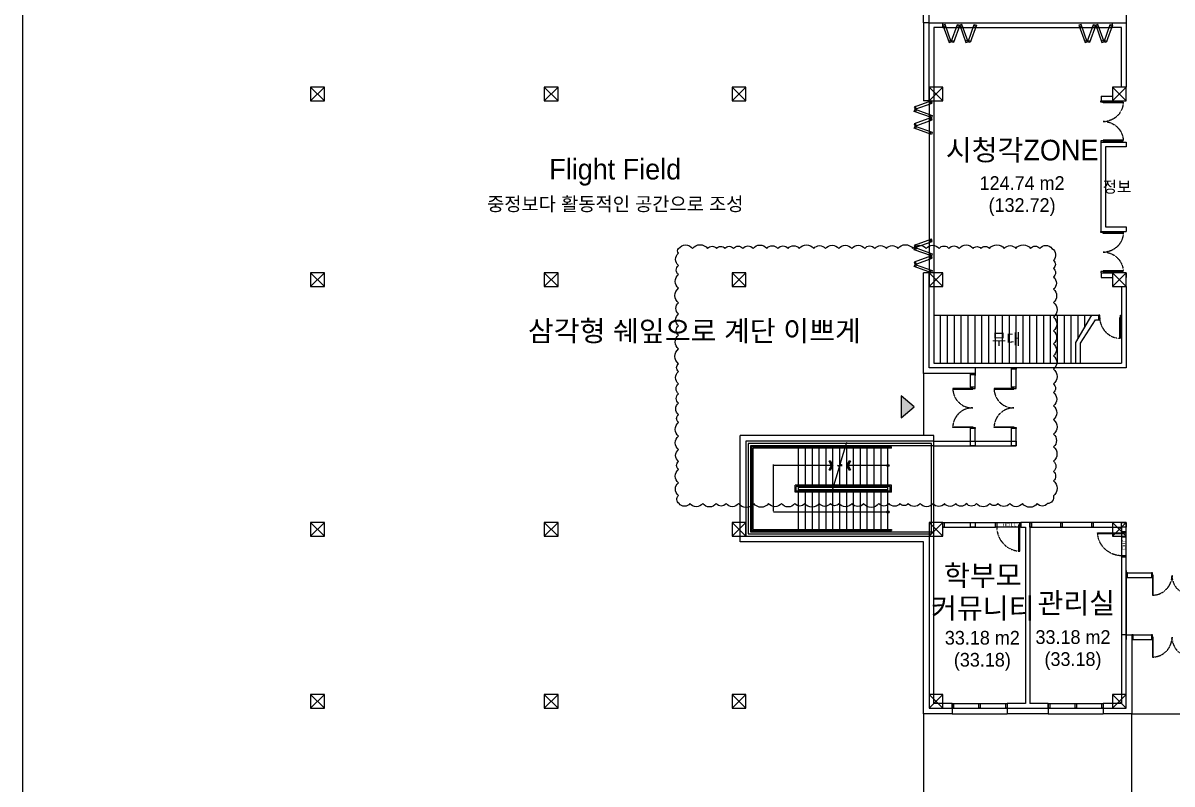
# Model space of a CAD drawing. Header units: millimetres. Extents: x 50157 to 283139, y 29188 to 187058.
# Drawn here: x 77837 to 127993, y 88576 to 121788 of the extents above; entities that cross this region are included whole.
import ezdxf
from ezdxf.enums import TextEntityAlignment as Align

# ---------------------------------------------------------------- set-up
doc = ezdxf.new("R2010")
doc.units = ezdxf.units.MM
doc.linetypes.add('D_HIDDEN', pattern=[0.35, 0.2, -0.15])
doc.linetypes.add('HID', pattern=[2.2, 1.5, -0.7])
doc.layers.get('Defpoints').update_dxf_attribs({"color": 163})
for name, color, linetype in [('A-DOOR', 4, 'Continuous'), ('A-EL2', 253, 'Continuous'), ('A-FIN', 6, 'Continuous'), ('A-FIN-GL', 5, 'Continuous'), ('A-FIN-ST', 4, 'Continuous'), ('A-HID2', 7, 'HID'), ('A-HR', 6, 'Continuous'), ('A-LEAD', 7, 'Continuous'), ('A-PARK', 253, 'Continuous'), ('A-RC', 2, 'Continuous'), ('A-STAIR', 4, 'Continuous'), ('A-WALL', 3, 'Continuous'), ('A-WND2', 253, 'Continuous'), ('AA-DWXM-DOOR', 4, 'Continuous'), ('AA-REV', 150, 'Continuous'), ('AA-XXXX-MARK', 7, 'Continuous'), ('G-TEXT1', 3, 'Continuous'), ('G-TEXT2', 7, 'Continuous'), ('H-G', 15, 'Continuous'), ('H-PAT 8', 8, 'Continuous'), ('SYMB-ENTER', 10, 'Continuous')]:
    doc.layers.add(name, color=color, linetype=linetype)
doc.layers.add('G-DEF1', color=163, linetype='Continuous', plot=False)
doc.styles.add('LIM_나눔바른고딕_L', font='NanumBarunGothic.ttf')
doc.styles.add('돋움_SEOP_건대특계관숙', font='gulim.ttc', dxfattribs={"width": 0.95})

# ---------------------------------------------------------------- blocks, each defined once
blk = doc.blocks.new('COL')
at = {"layer": 'A-RC'}
blk.add_lwpolyline([(-2370007, 768928), (-2369407, 768928), (-2369407, 769528), (-2370007, 769528)], close=True, dxfattribs=at)
at = {"layer": 'G-DEF1', "flags": 128}
for points in [[(-2370007, 769528), (-2369407, 768928)], [(-2370007, 768928), (-2369407, 769528)]]:
    blk.add_lwpolyline(points, dxfattribs=at)
blk = doc.blocks.new('AXIS-2')
for p in [(-297279.2, -6263.3), (-287079.2, -6263.3), (-278879.2, -6263.3), (-270279.2, -6263.3), (-262279.2, -6263.3), (-297279.2, -14363.3), (-287079.2, -14363.3), (-278879.2, -14363.3), (-270279.2, -14363.3), (-262279.2, -14363.3), (-297279.2, -25263.3), (-287079.2, -25263.3), (-278879.2, -25263.3), (-270279.2, -25263.3), (-262279.2, -25263.3), (-297279.2, -32763.3), (-287079.2, -32763.3), (-278879.2, -32763.3), (-270279.2, -32763.3), (-262279.2, -32763.3)]:
    blk.add_blockref('COL', p)
blk = doc.blocks.new('DOOR3')
at = {"color": 0, "linetype": 'ByBlock', "lineweight": -2}
for p, q in [((-1941164, -23266), (-1941114, -23266)), ((-1941164, -23466), (-1941164, -23266)), ((-1941114, -23466), (-1941164, -23466)), ((-1941114, -23266), (-1941114, -23466)), ((-1939364, -23266), (-1939414, -23266)), ((-1939414, -23266), (-1939414, -23466)), ((-1939414, -23466), (-1939364, -23466)), ((-1939364, -23466), (-1939364, -23266))]:
    blk.add_line(p, q, dxfattribs=at)
for points in [[(-1941114, -23366), (-1941114, -22496), (-1941084, -22496), (-1941084, -23366)], [(-1939414, -23366), (-1939414, -22496), (-1939444, -22496), (-1939444, -23366)]]:
    blk.add_lwpolyline(points, close=True, dxfattribs=at)
at = {"layer": 'H-PAT 8', "linetype": 'D_HIDDEN'}
for centre, start, end in [((-1941126, -23357), 359.4355, 87.2408), ((-1939403, -23357), 92.7592, 180.5645)]:
    blk.add_arc(centre, 862, start, end, dxfattribs=at)
blk = doc.blocks.new('150 프레임 문')
for p, q in [((2463571, -3159342), (2462421, -3159342)), ((2463571, -3159312), (2462521, -3159312))]:
    blk.add_line(p, q)
for points in [[(2462521, -3159312), (2462321, -3159312), (2462321, -3159262), (2462521, -3159262)], [(2462521, -3160362), (2462321, -3160362), (2462321, -3160312), (2462521, -3160312)]]:
    blk.add_lwpolyline(points, close=True)
at = {"layer": 'AA-DWXM-DOOR'}
for p, q in [((2462421, -3159312), (2462421, -3159342)), ((2463571, -3159312), (2463571, -3159342))]:
    blk.add_line(p, q, dxfattribs=at)
at = {"layer": 'Defpoints'}
for p, q in [((2462321, -3160312), (2462321, -3159312)), ((2462521, -3159312), (2462521, -3160312))]:
    blk.add_line(p, q, dxfattribs=at)
at = {"layer": 'H-PAT 8', "linetype": 'D_HIDDEN'}
blk.add_arc((2462521, -3159262), 1050, 270, 357.2706, dxfattribs=at)
at = {"layer": 'Defpoints', "style": 'LIM_나눔바른고딕_L'}
blk.add_text('1100', height=200, rotation=1350, dxfattribs=at).set_placement((2462421, -3159745), align=Align.MIDDLE_CENTER)
blk = doc.blocks.new('FD02')
at = {"layer": 'A-FIN-ST'}
for points in [[(116562, 14437), (116582, 14381), (116676, 14415), (116656, 14471)], [(117294, 14437), (117273, 14381), (117179, 14415), (117200, 14471)], [(117294, 14437), (117314, 14381), (117408, 14415), (117388, 14471)], [(118026, 14437), (118005, 14381), (117911, 14415), (117932, 14471)], [(116813, 13741), (116834, 13685), (116928, 13719), (116907, 13775)], [(117042, 13741), (117022, 13685), (116928, 13719), (116948, 13775)], [(117545, 13741), (117566, 13685), (117660, 13719), (117639, 13775)], [(117774, 13741), (117754, 13685), (117660, 13719), (117680, 13775)]]:
    blk.add_lwpolyline(points, close=True, dxfattribs=at)
for points in [[(116834, 13685), (116928, 13719)], [(117022, 13685), (116928, 13719)], [(117566, 13685), (117660, 13719)], [(117754, 13685), (117660, 13719)]]:
    blk.add_lwpolyline(points, dxfattribs=at)
at = {"layer": 'A-WND2', "flags": 128}
for points in [[(116928, 13719), (116656, 14471), (116562, 14437), (116834, 13685)], [(116928, 13719), (117200, 14471), (117294, 14437), (117022, 13685)], [(117660, 13719), (117388, 14471), (117294, 14437), (117566, 13685)], [(117660, 13719), (117932, 14471), (118026, 14437), (117754, 13685)]]:
    blk.add_lwpolyline(points, dxfattribs=at)
blk = doc.blocks.new('DOOR2')
for p, q in [((-1929421, -24975), (-1929376, -24975)), ((-1929421, -25175), (-1929421, -24975)), ((-1929376, -24975), (-1929376, -25175)), ((-1928421, -24975), (-1928466, -24975)), ((-1928466, -24975), (-1928466, -25175)), ((-1928421, -25175), (-1928421, -24975)), ((-1929376, -25175), (-1929421, -25175)), ((-1928466, -25175), (-1928421, -25175))]:
    blk.add_line(p, q)
blk.add_lwpolyline([(-1929376, -25075), (-1929376, -24165), (-1929347, -24165), (-1929347, -25075)], close=True)
at = {"layer": 'H-PAT 8', "linetype": 'D_HIDDEN'}
blk.add_arc((-1929376, -25075), 910, 0, 90, dxfattribs=at)
blk = doc.blocks.new('A$Cd8b1d8e2')
at = {"layer": 'AA-XXXX-MARK'}
h = blk.add_hatch(color=256, dxfattribs=at)
h.dxf.hatch_style = 1
edge = h.paths.add_edge_path()
edge.add_arc((0, 0), 0.5, 0, 360)
blk.add_circle((0, 0), 0.5, dxfattribs=at)
blk = doc.blocks.new('ST-4')
at = {"layer": 'A-LEAD'}
for points in [[(-2368183, 986290), (-2368208, 986333), (-2368399, 986223), (-2368591, 986333), (-2368616, 986290), (-2368399, 986165)], [(-2368616, 985440), (-2368591, 985397), (-2368399, 985507), (-2368208, 985397), (-2368183, 985440), (-2368399, 985565)]]:
    blk.add_hatch(color=256, dxfattribs=at).paths.add_polyline_path(points)
at = {"layer": 'A-HID2'}
blk.add_lwpolyline([(-2371287, 989965), (-2367537, 989965)], dxfattribs=at)
at = {"layer": 'A-HR'}
for p, q in [((-2371237, 982015), (-2371237, 988115)), ((-2371187, 988115), (-2371237, 988115)), ((-2371187, 982065), (-2371187, 988115)), ((-2369562, 988115), (-2369562, 983915)), ((-2369562, 988115), (-2369262, 988115)), ((-2369512, 988065), (-2369512, 983965)), ((-2369512, 988065), (-2369312, 988065)), ((-2369312, 988065), (-2369312, 983965)), ((-2369262, 988115), (-2369262, 983915)), ((-2367637, 988115), (-2367637, 982065)), ((-2367637, 988115), (-2367587, 988115)), ((-2367587, 988115), (-2367587, 982015)), ((-2369562, 983915), (-2369262, 983915)), ((-2369512, 983965), (-2369312, 983965)), ((-2367637, 982065), (-2371187, 982065)), ((-2367587, 982015), (-2371237, 982015))]:
    blk.add_line(p, q, dxfattribs=at)
at = {"layer": 'A-LEAD'}
for p, q in [((-2370424, 982965), (-2370424, 987965)), ((-2368399, 987965), (-2368399, 986165)), ((-2368399, 985507), (-2368399, 982965)), ((-2370387, 982965), (-2368362, 982965))]:
    blk.add_line(p, q, dxfattribs=at)
blk.add_lwpolyline([(-2369411, 985561), (-2368457, 985848), (-2368399, 985761), (-2368399, 985970), (-2368342, 985882), (-2367387, 986169)], dxfattribs=at)
for points in [[(-2368183, 986290), (-2368208, 986333), (-2368399, 986223), (-2368591, 986333), (-2368616, 986290), (-2368399, 986165)], [(-2368616, 985440), (-2368591, 985397), (-2368399, 985507), (-2368208, 985397), (-2368183, 985440), (-2368399, 985565)]]:
    blk.add_lwpolyline(points, close=True, dxfattribs=at)
at = {"layer": 'A-RC'}
for p, q in [((-2371487, 989965), (-2371287, 989965)), ((-2371487, 981765), (-2371487, 989965)), ((-2371287, 981965), (-2371287, 989965)), ((-2367537, 989965), (-2367537, 981965)), ((-2367537, 989965), (-2367337, 989965)), ((-2367537, 989965), (-2367337, 989965)), ((-2367337, 989965), (-2367337, 989765)), ((-2367337, 989965), (-2367337, 981765)), ((-2367337, 981765), (-2371487, 981765)), ((-2367537, 981965), (-2371287, 981965))]:
    blk.add_line(p, q, dxfattribs=at)
at = {"layer": 'A-STAIR'}
for p, q in [((-2371287, 987965), (-2369562, 987965)), ((-2371287, 987665), (-2369562, 987665)), ((-2369512, 987965), (-2369312, 987965)), ((-2369512, 987665), (-2369462, 987665)), ((-2369462, 987965), (-2369462, 984065)), ((-2369362, 987965), (-2369362, 984065)), ((-2369362, 987665), (-2369312, 987665)), ((-2369262, 987965), (-2367537, 987965)), ((-2369262, 987665), (-2367537, 987665)), ((-2371287, 987365), (-2369562, 987365)), ((-2371287, 987065), (-2369562, 987065)), ((-2369512, 987365), (-2369462, 987365)), ((-2369512, 987065), (-2369462, 987065)), ((-2369362, 987365), (-2369312, 987365)), ((-2369362, 987065), (-2369312, 987065)), ((-2369262, 987365), (-2367537, 987365)), ((-2369262, 987065), (-2367537, 987065)), ((-2371287, 986765), (-2369562, 986765)), ((-2369512, 986765), (-2369462, 986765)), ((-2369362, 986765), (-2369312, 986765)), ((-2369262, 986765), (-2367537, 986765)), ((-2371287, 986465), (-2369562, 986465)), ((-2371287, 986165), (-2369562, 986165)), ((-2369512, 986465), (-2369462, 986465)), ((-2369512, 986165), (-2369462, 986165)), ((-2369362, 986465), (-2369312, 986465)), ((-2369362, 986165), (-2369312, 986165)), ((-2369262, 986465), (-2367537, 986465)), ((-2369262, 986165), (-2367537, 986165)), ((-2371287, 985865), (-2369562, 985865)), ((-2371287, 985565), (-2369562, 985565)), ((-2369512, 985865), (-2369462, 985865)), ((-2369512, 985565), (-2369462, 985565)), ((-2369362, 985865), (-2369312, 985865)), ((-2369362, 985565), (-2369312, 985565)), ((-2369262, 985865), (-2367537, 985865)), ((-2369262, 985565), (-2367537, 985565)), ((-2371287, 985265), (-2369562, 985265)), ((-2369512, 985265), (-2369462, 985265)), ((-2369362, 985265), (-2369312, 985265)), ((-2369262, 985265), (-2367537, 985265)), ((-2371287, 984965), (-2369562, 984965)), ((-2371287, 984665), (-2369562, 984665)), ((-2369512, 984965), (-2369462, 984965)), ((-2369512, 984665), (-2369462, 984665)), ((-2369362, 984965), (-2369312, 984965)), ((-2369362, 984665), (-2369312, 984665)), ((-2369262, 984965), (-2367537, 984965)), ((-2369262, 984665), (-2367537, 984665)), ((-2371287, 984365), (-2369562, 984365)), ((-2371287, 984065), (-2369562, 984065)), ((-2369512, 984365), (-2369462, 984365)), ((-2369512, 984065), (-2369462, 984065)), ((-2369462, 984065), (-2369312, 984065)), ((-2369362, 984365), (-2369312, 984365)), ((-2369262, 984365), (-2367537, 984365)), ((-2369262, 984065), (-2367537, 984065))]:
    blk.add_line(p, q, dxfattribs=at)
at = {"layer": 'Defpoints'}
blk.add_lwpolyline([(-2367437, 981865), (-2371387, 981865), (-2371387, 989865), (-2367437, 989865)], close=True, dxfattribs=at)
at = {"layer": 'A-LEAD', "xscale": -100, "yscale": 100, "zscale": 100, "rotation": 270}
for p in [(-2370424, 987965), (-2368399, 987965)]:
    blk.add_blockref('A$Cd8b1d8e2', p, dxfattribs=at)
blk = doc.blocks.new('CORE-4')
at = {"xscale": -1, "rotation": 270}
blk.add_blockref('ST-4', (-3619942, 3115152), dxfattribs=at)

msp = doc.modelspace()

# ---------------------------------------------------------------- hatches: boundary and pattern name
at = {"layer": 'H-G'}
h = msp.add_hatch(dxfattribs=at)
h.set_pattern_fill('라인', color=256, scale=300, angle=90)
h.set_pattern_definition([(90, (117592.52, 103587.48), (-300, 2e-14), [])])
h.paths.add_polyline_path([(117593, 106938), (117593, 109038), (124493, 109038), (123793, 107838), (123793, 106938)])
at = {"layer": 'SYMB-ENTER'}
h = msp.add_hatch(color=256, dxfattribs=at)
h.dxf.hatch_style = 1
h.paths.add_polyline_path([(116731, 105036), (116177, 105522), (116177, 104550)])

# ---------------------------------------------------------------- linework, layer by layer
msp.add_lwpolyline([(77837, 154147), (213416, 154147), (213416, 29188), (77837, 29188)], close=True)
at = {"layer": 'A-EL2', "flags": 128}
msp.add_lwpolyline([(117593, 109038), (124493, 109038)], dxfattribs=at)
at = {"layer": 'A-FIN'}
for p, q in [((109143, 99138), (109143, 103788)), ((117143, 99138), (109143, 99138)), ((117143, 91638), (117143, 99138)), ((118393, 91638), (117143, 91638))]:
    msp.add_line(p, q, dxfattribs=at)
at = {"layer": 'A-FIN', "flags": 128}
for points in [[(117393, 121788), (117143, 121788), (117143, 118388)], [(117393, 118388), (117143, 118388)], [(117393, 110888), (117143, 110888)], [(119393, 106738), (119393, 106488), (117143, 106488), (117143, 110888)], [(117593, 103538), (117593, 103788), (109143, 103788)], [(126243, 95088), (126243, 91638), (124993, 91638)], [(125993, 95088), (126243, 95088)], [(118393, 91888), (118393, 91638)], [(120793, 91888), (120793, 91638)], [(122593, 91888), (122593, 91638)], [(124993, 91888), (124993, 91638)], [(122593, 91638), (120793, 91638)]]:
    msp.add_lwpolyline(points, dxfattribs=at)
at = {"layer": 'A-FIN-GL', "flags": 128}
for points in [[(117393, 121788), (117393, 126238)], [(119193, 105888), (119193, 106488)], [(119393, 106488), (119393, 106408)], [(119393, 105888), (119393, 106488)], [(120993, 105888), (120993, 106738)], [(121193, 105888), (121193, 106738)], [(117593, 103338), (121193, 103338), (121193, 104088)], [(117593, 103538), (120993, 103538), (120993, 104088)], [(119193, 103538), (119193, 104088)], [(119393, 103538), (119393, 104088)], [(117993, 99988), (119193, 99988)], [(119393, 99988), (120293, 99988)], [(120293, 99788), (120293, 99988)], [(125993, 99588), (125993, 99988), (121793, 99988)], [(117993, 99788), (120293, 99788)], [(121793, 99788), (125793, 99788), (125793, 99588)], [(125793, 98488), (125793, 95088)], [(125993, 95088), (125993, 98488)], [(125993, 97788), (127093, 97788)], [(125993, 97588), (127093, 97588)], [(126243, 95088), (127093, 95088)], [(126243, 94888), (127093, 94888)], [(118393, 92088), (120793, 92088)], [(118393, 91888), (120793, 91888)], [(122593, 92088), (124993, 92088)], [(122593, 91888), (124993, 91888)]]:
    msp.add_lwpolyline(points, dxfattribs=at)
at = {"layer": 'A-FIN-ST'}
for points in [[(119393, 106488), (119393, 106428), (119193, 106428), (119193, 106488)], [(121193, 106738), (121193, 106678), (120993, 106678), (120993, 106738)], [(119193, 103538), (119393, 103538), (119393, 103338), (119193, 103338)], [(120993, 103538), (121193, 103538), (121193, 103338), (120993, 103338)], [(118053, 99788), (117993, 99788), (117993, 99988), (118053, 99988)], [(119193, 99988), (119393, 99988), (119393, 99788), (119193, 99788)], [(121853, 99788), (121793, 99788), (121793, 99988), (121853, 99988)], [(123203, 99788), (123143, 99788), (123143, 99988), (123203, 99988)], [(124553, 99788), (124493, 99788), (124493, 99988), (124553, 99988)], [(125993, 99788), (125793, 99788), (125793, 99988), (125993, 99988)], [(125993, 97588), (126053, 97588), (126053, 97788), (125993, 97788)], [(126243, 94888), (126303, 94888), (126303, 95088), (126243, 95088)], [(118453, 91888), (118393, 91888), (118393, 92088), (118453, 92088)], [(119623, 91888), (119563, 91888), (119563, 92088), (119623, 92088)], [(120793, 91888), (120733, 91888), (120733, 92088), (120793, 92088)], [(122653, 91888), (122593, 91888), (122593, 92088), (122653, 92088)], [(123823, 91888), (123763, 91888), (123763, 92088), (123823, 92088)], [(124993, 91888), (124933, 91888), (124933, 92088), (124993, 92088)]]:
    msp.add_lwpolyline(points, close=True, dxfattribs=at)
at = {"layer": 'A-HID2'}
msp.add_lwpolyline([(109193, 134588), (123593, 134588, -0.414214), (125993, 132188), (125993, 121788)], format="xyb", dxfattribs=at)
at = {"layer": 'A-HID2', "flags": 128}
for points in [[(117143, 121788), (117143, 122688)], [(117143, 106488), (117143, 103788)], [(117143, 91638), (117143, 80338)], [(126243, 63951), (126243, 91638)], [(126243, 91638), (132743, 91638)]]:
    msp.add_lwpolyline(points, dxfattribs=at)
at = {"layer": 'A-HID2'}
for points in [[(117993, 121788), (125393, 121788)], [(117993, 121588), (125393, 121588)], [(117393, 118388), (117393, 110888)], [(117593, 118388), (117593, 110888)]]:
    msp.add_lwpolyline(points, dxfattribs=at)
at = {"layer": 'A-RC'}
for p, q in [((117393, 118388), (117393, 121788)), ((117393, 121788), (117993, 121788)), ((117993, 121588), (117593, 121588)), ((117593, 121588), (117593, 118388)), ((125393, 121788), (125993, 121788)), ((125793, 121588), (125393, 121588)), ((125793, 118988), (125793, 121588)), ((125993, 121788), (125993, 118988)), ((125993, 116588), (125993, 116388)), ((125993, 112888), (125993, 112688)), ((124893, 112688), (125993, 112688)), ((117393, 106738), (117393, 110888)), ((117593, 110888), (117593, 106938)), ((125993, 110888), (125993, 110688)), ((125793, 110288), (125793, 106938)), ((125993, 110288), (125993, 106738)), ((117593, 106938), (125793, 106938)), ((125993, 106738), (117393, 106738)), ((117393, 99988), (117393, 91888)), ((121793, 99988), (121393, 99988)), ((117593, 92088), (117593, 99388)), ((121393, 99788), (121593, 99788)), ((125993, 97888), (125993, 94888)), ((117393, 91888), (118393, 91888)), ((118393, 92088), (117593, 92088))]:
    msp.add_line(p, q, dxfattribs=at)
at = {"layer": 'A-RC', "flags": 128}
for points in [[(117993, 121588), (117993, 121788)], [(125393, 121588), (125393, 121788)], [(124893, 118588), (125393, 118588)], [(124893, 118588), (124893, 118388)], [(124893, 118388), (125393, 118388)], [(124893, 112688), (124893, 116588)], [(124893, 116588), (125993, 116588)], [(125993, 116388), (125093, 116388), (125093, 112888), (125993, 112888)], [(124893, 110888), (125393, 110888)], [(124893, 110888), (124893, 110688)], [(124893, 110688), (125393, 110688)], [(121393, 99788), (121393, 99988)], [(121793, 99988), (121793, 92088)], [(121593, 99788), (121593, 92088)], [(124993, 91888), (125993, 91888), (125993, 95088), (125793, 95088), (125793, 92088), (124993, 92088)], [(118393, 92088), (118393, 91888)], [(121593, 92088), (120793, 92088)], [(120793, 92088), (120793, 91888)], [(120793, 91888), (122593, 91888)], [(122593, 92088), (121793, 92088)], [(122593, 92088), (122593, 91888)], [(124993, 92088), (124993, 91888)]]:
    msp.add_lwpolyline(points, dxfattribs=at)
at = {"layer": 'A-WALL'}
msp.add_line((124493, 109038), (124793, 109038), dxfattribs=at)
at = {"layer": 'A-WALL', "flags": 128}
for points in [[(123793, 106938), (123793, 107838), (124493, 109038)], [(123993, 106938), (123993, 107813), (124649, 108838), (124793, 108838)], [(124793, 108838), (124793, 109038)]]:
    msp.add_lwpolyline(points, dxfattribs=at)
at = {"layer": 'A-WND2', "flags": 128}
for points in [[(118393, 91638), (120793, 91638)], [(122593, 91638), (124993, 91638)]]:
    msp.add_lwpolyline(points, dxfattribs=at)
at = {"layer": 'AA-REV'}
msp.add_lwpolyline([(106455, 111947, -0.5), (107067, 111947, -0.5), (107722, 111947, -0.5), (108116, 111947, -0.5), (108473, 111947, -0.5), (108852, 111947, -0.5), (109255, 111947, -0.5), (109706, 111947, -0.5), (110305, 111947, -0.5), (110782, 111947, -0.5), (111234, 111947, -0.5), (111722, 111947, -0.5), (112355, 111947, -0.5), (112863, 111947, -0.5), (113445, 111947, -0.5), (114014, 111947, -0.5), (114577, 111947, -0.5), (115023, 111947, -0.5), (115525, 111947, -0.5), (116027, 111947, -0.5), (116684, 111947, -0.5), (117267, 111947, -0.5), (117824, 111947, -0.5), (118256, 111947, -0.5), (118697, 111947, -0.5), (119311, 111947, -0.5), (119651, 111947, -0.5), (120025, 111947, -0.5), (120673, 111947, -0.5), (121175, 111947, -0.5), (121819, 111947, -0.5), (122222, 111947, -0.5), (122751, 111947, -0.5), (122814, 111425, -0.5), (122814, 111079, -0.5), (122814, 110702, -0.5), (122814, 110165, -0.5), (122814, 109595, -0.5), (122814, 108952, -0.5), (122814, 108347, -0.5), (122814, 107789, -0.5), (122814, 107257, -0.5), (122814, 106680, -0.5), (122814, 106037, -0.5), (122814, 105657, -0.5), (122814, 105078, -0.5), (122814, 104478, -0.5), (122814, 103843, -0.5), (122814, 103292, -0.5), (122814, 102666, -0.5), (122814, 102211, -0.5), (122814, 101812, -0.5), (122814, 101151, -0.5), (122554, 100815, -0.5), (122112, 100815, -0.5), (121463, 100815, -0.5), (120911, 100815, -0.5), (120394, 100815, -0.5), (120043, 100815, -0.5), (119465, 100815, -0.5), (119014, 100815, -0.5), (118550, 100815, -0.5), (118062, 100815, -0.5), (117562, 100815, -0.5), (116997, 100815, -0.5), (116481, 100815, -0.5), (116118, 100815, -0.5), (115647, 100815, -0.5), (115194, 100815, -0.5), (114531, 100815, -0.5), (114024, 100815, -0.5), (113452, 100815, -0.5), (113082, 100815, -0.5), (112597, 100815, -0.5), (111958, 100815, -0.5), (111533, 100815, -0.5), (110943, 100815, -0.5), (110379, 100815, -0.5), (109737, 100815, -0.5), (109073, 100815, -0.5), (108530, 100815, -0.5), (108093, 100815, -0.5), (107511, 100815, -0.5), (106942, 100815, -0.5), (106482, 100815, -0.5), (106455, 101170, -0.5), (106455, 101721, -0.5), (106455, 102303, -0.5), (106455, 102655, -0.5), (106455, 103170, -0.5), (106455, 103753, -0.5), (106455, 104356, -0.5), (106455, 104698, -0.5), (106455, 105200, -0.5), (106455, 105611, -0.5), (106455, 106045, -0.5), (106455, 106577, -0.5), (106455, 106916, -0.5), (106455, 107561, -0.5), (106455, 108168, -0.5), (106455, 108570, -0.5), (106455, 109093, -0.5), (106455, 109574, -0.5), (106455, 110210, -0.5), (106455, 110807, -0.5), (106455, 111207, -0.5), (106455, 111738, -0.5)], format="xyb", close=True, dxfattribs=at)
at = {"layer": 'SYMB-ENTER'}
msp.add_lwpolyline([(116731, 105036), (116177, 105522), (116177, 104550)], close=True, dxfattribs=at)

# ---------------------------------------------------------------- block references
msp.add_blockref('AXIS-2', (2757679, -644277))
at = {"layer": 'A-DOOR', "linetype": 'Continuous', "ltscale": 300, "xscale": -1}
for p in [(236018, 107251), (241954, 107251)]:
    msp.add_blockref('FD02', p, dxfattribs=at)
at = {"layer": 'A-DOOR', "linetype": 'Continuous', "ltscale": 300}
for name, p, rotation in [('FD02', (103056, 234950), 270), ('FD02', (103056, 228914), 270), ('DOOR2', (-1803628, 83862), 180), ('DOOR3', (95927, 2045252), 90.00000000000033), ('DOOR3', (97727, 2045252), 90.00000000000033), ('150 프레임 문', (3280655, 2562309), 270.0000000000002), ('DOOR3', (-1812272, 74322), 180), ('DOOR3', (-1812272, 71622), 180)]:
    msp.add_blockref(name, p, dxfattribs=dict(at, rotation=rotation))
at = {"layer": 'A-DOOR', "linetype": 'Continuous', "ltscale": 300, "xscale": -1}
for name, p, rotation in [('DOOR3', (148358, 2057752), 269.9999999999998), ('DOOR3', (148358, 2052052), 269.9999999999998), ('150 프레임 문', (2588314, 3258850), 359.9999999999999)]:
    msp.add_blockref(name, p, dxfattribs=dict(at, rotation=rotation))
at = {"layer": 'A-PARK'}
msp.add_blockref('CORE-4', (2747570, -644277), dxfattribs=at)

# ---------------------------------------------------------------- texts
at = {"layer": 'AA-REV', "style": '돋움_SEOP_건대특계관숙'}
msp.add_text('삼각형 쉐잎으로 계단 이쁘게', height=900, rotation=360, dxfattribs=at).set_placement((107144, 108349), align=Align.MIDDLE_CENTER)
at = {"layer": 'G-DEF1', "style": '돋움_SEOP_건대특계관숙'}
for s, p in [('(132.72)', (121448, 113841)), ('(33.18)', (119713, 93999)), ('(33.18)', (123669, 94029))]:
    msp.add_text(s, height=600, rotation=360, dxfattribs=at).set_placement(p, align=Align.MIDDLE_CENTER)
at = {"layer": 'G-TEXT1', "style": '돋움_SEOP_건대특계관숙'}
for s, height, p in [('시청각ZONE', 900, (121448, 116241)), ('Flight Field', 900, (103689, 115408)), ('정보', 500, (125590, 114637)), ('중정보다 활동적인 공간으로 조성', 600, (103689, 113890)), ('무대', 500, (120757, 107988)), ('학부모', 900, (119732, 97678)), ('커뮤니티', 900, (119732, 96252)), ('관리실', 900, (123812, 96477))]:
    msp.add_text(s, height=height, rotation=360, dxfattribs=at).set_placement(p, align=Align.MIDDLE_CENTER)
at = {"layer": 'G-TEXT2', "style": '돋움_SEOP_건대특계관숙'}
for s, p in [('124.74 m2', (121448, 114801)), ('33.18 m2', (123669, 94989)), ('33.18 m2', (119713, 94959))]:
    msp.add_text(s, height=600, rotation=360, dxfattribs=at).set_placement(p, align=Align.MIDDLE_CENTER)

doc.saveas('drawing.dxf')
